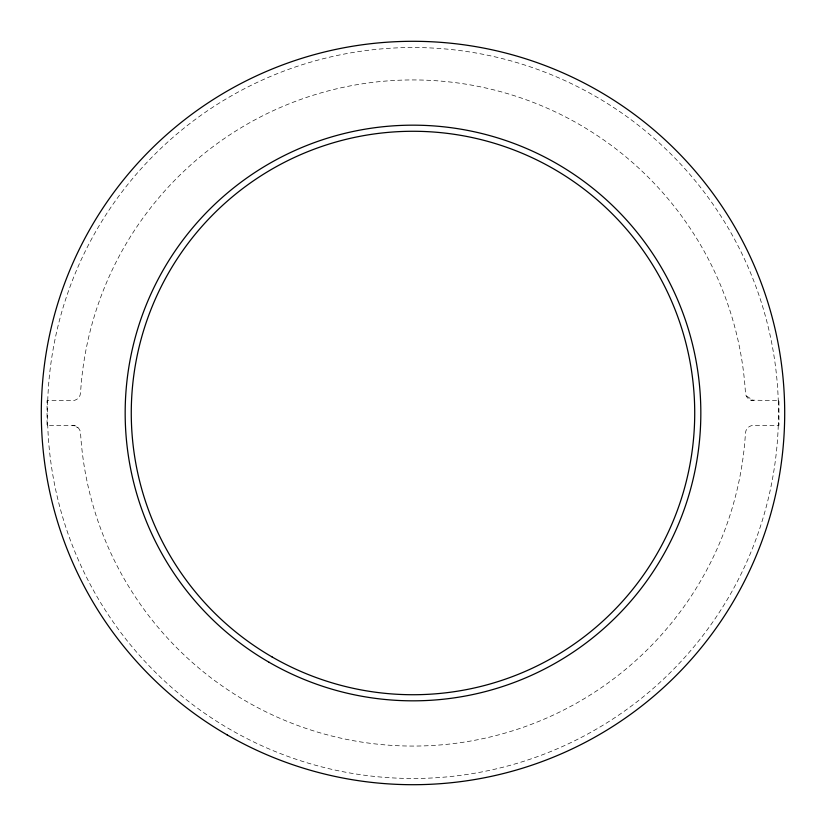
<?xml version="1.0" encoding="UTF-8"?>
<svg xmlns="http://www.w3.org/2000/svg" width="826" height="826" viewBox="0 0 826 826"><rect width="100%" height="100%" fill="white"/><g stroke="black" fill="none" stroke-linecap="round" stroke-linejoin="round"><path stroke-width="0.62" stroke-dasharray="4.13 3.1" d="M778.381 400.662L778.381 425.338M47.619 400.662L47.619 425.338M750.741 400.125L778.959 400.662L778.959 425.338L753.663 425.338A8.219 8.219 0 0 0 745.455 433.061A333.064 333.064 0 0 1 413 746.064A333.064 333.064 0 0 1 80.545 433.061A8.219 8.219 0 0 0 72.337 425.338L47.041 425.338L47.041 400.662L72.337 400.662A8.219 8.219 0 0 0 80.545 392.939A333.064 333.064 0 0 1 413 79.936A333.064 333.064 0 0 1 745.455 392.939A8.219 8.219 0 0 0 753.663 400.662L746.167 395.819M75.259 425.875L72.337 425.338L77.974 427.569M778.268 425.338A365.474 365.474 0 0 1 413 778.474A365.474 365.474 0 0 1 47.732 425.338M47.732 400.662A365.474 365.474 0 0 1 413 47.526A365.474 365.474 0 0 1 778.268 400.662"/><path stroke-width="1.24" d="M227.15 734.903A371.7 371.7 0 0 0 784.7 413A371.7 371.7 0 0 0 227.15 91.097A371.7 371.7 0 0 0 227.15 734.903M269.08 662.266A287.83 287.83 0 0 0 700.83 413A287.83 287.83 0 0 0 269.08 163.734A287.83 287.83 0 0 0 269.08 662.266M272.136 656.98A281.718 281.718 0 0 0 694.718 413A281.718 281.718 0 0 0 272.136 169.02A281.718 281.718 0 0 0 272.136 656.98"/></g></svg>
